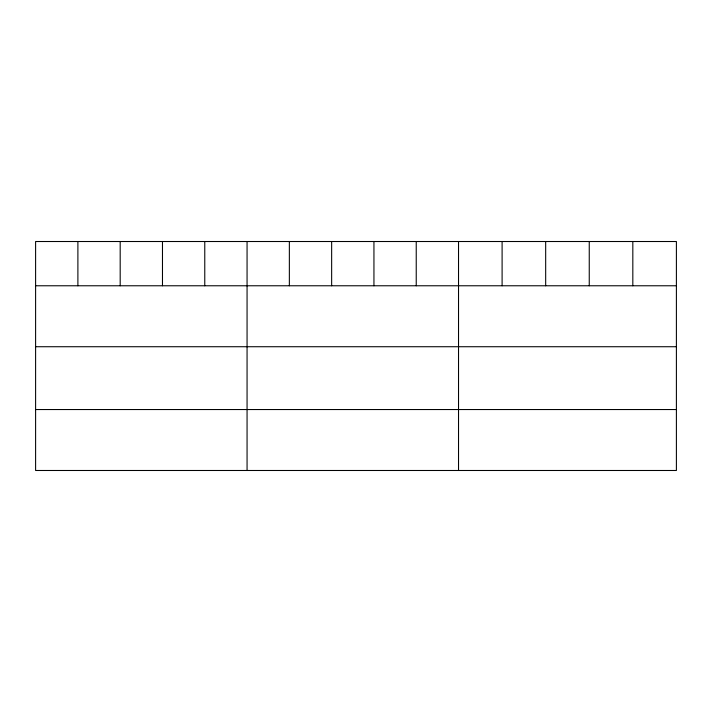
<?xml version="1.0" encoding="UTF-8"?>
<svg xmlns="http://www.w3.org/2000/svg" width="712" height="712" viewBox="0 0 712 712"><rect width="100%" height="100%" fill="white"/><g stroke="black" fill="none" stroke-linecap="round" stroke-linejoin="round"><path stroke-width="1.07" d="M676.4 285.77L676.4 470.49L35.6 470.49L35.6 241.51L676.4 241.51L676.4 285.77L35.6 285.77M35.6 346.726L676.4 346.726M35.6 409.534L676.4 409.534M632.826 241.51L632.826 285.77M589.251 241.51L589.251 285.77M545.677 241.51L545.677 285.77M502.102 241.51L502.102 285.77M458.528 241.51L458.528 470.49M416.235 241.51L416.235 285.77M373.942 241.51L373.942 285.77M331.65 241.51L331.65 285.77M289.357 241.51L289.357 285.77M247.064 241.51L247.064 470.49M204.771 241.51L204.771 285.77M162.478 241.51L162.478 285.77M120.186 241.51L120.186 285.77M77.893 241.51L77.893 285.77"/></g></svg>
